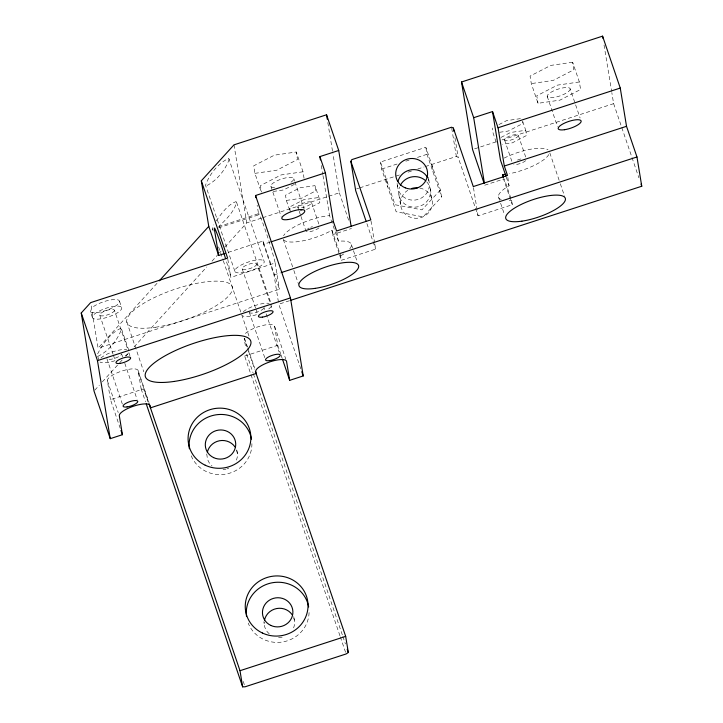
<?xml version="1.0" encoding="UTF-8"?>
<svg xmlns="http://www.w3.org/2000/svg" width="723" height="723" viewBox="0 0 723 723"><rect width="100%" height="100%" fill="white"/><g stroke="black" fill="none" stroke-linecap="round" stroke-linejoin="round"><path stroke-width="0.54" stroke-dasharray="3.62 2.71" d="M90.465 311.848L91.731 307.971A15.481 4.492 -18.8 0 1 113.719 299.566A15.481 4.492 -18.8 0 1 114.849 306.444A15.481 4.492 -18.8 0 1 92.463 312.463L91.062 312.571L90.465 311.848L92.363 317.424M234.803 271.134L205.531 185.205C209.372 174.27 218.21 163.344 228.685 158.346L264.211 261.572A15.481 4.492 -18.8 0 1 242.792 272.634A15.481 4.492 -18.8 0 1 241.518 264.853A15.481 4.492 -18.8 0 1 264.211 261.572M229.281 159.06C225.44 169.995 216.602 180.922 206.127 185.919L205.531 185.205M97.623 353.927C102.829 343.823 110.366 332.996 120.931 328.278L121.527 329.01C117.587 340.135 108.676 351.152 98.012 356.294L97.406 355.562M213.186 231.035L212.463 228.92L213.71 224.862M216.069 220.931C221.6 213.755 227.212 204.88 235.987 201.636L236.593 202.359C234.026 212.011 226.073 219.394 219.141 226.227M92.246 312.399L98.102 348.17L157.768 282.494M94.767 390.185L99.304 385.187M102.332 381.861L118.97 363.552M119.72 362.72L122.747 359.385M125.775 356.059L128.793 352.725A15.716 4.564 -18.8 0 1 125.278 355.942M134.089 346.904L206.688 266.995M211.984 261.175L218.789 253.683M219.539 252.851L221.057 251.179M224.835 247.022L246.769 222.883L261.663 218.048M440.397 189.995L421.97 209.851L395.029 204.736L380.479 162.024L425.847 147.284L440.397 189.995L441.545 197.008L423.118 216.864L396.177 211.749L381.627 169.046L380.479 162.024M339.955 635.797L244.645 356.05L246.832 354.604L253.014 372.752M374.731 243.714L375.617 249.137L341.383 260.262L340.66 255.834L331.929 230.203L329.037 231.785A31.441 9.128 -18.8 0 1 283.398 239.548M340.66 255.834L340.913 255.689A31.441 9.128 -18.8 0 0 343.723 253.954M507.853 177.497L508.938 185.838A31.441 9.128 -18.8 0 0 501.283 199.629M294.378 184.374L283.552 189.959L271.505 191.703M306.48 209.562L319.828 202.675L318.979 197.478L314.948 185.648L299.801 187.835L285.504 195.219L286.353 200.416L290.384 212.246L289.534 207.049L303.832 199.665L318.979 197.478M498.933 124.582L506.561 120.642L520.632 118.608M501.057 137.388L510.592 132.472L525.738 130.285L526.588 135.472L512.291 142.856L502.557 144.266M381.627 169.046L397.451 163.904M405.892 161.157L409.055 160.126M417.496 157.388L426.995 154.297L425.847 147.284M218.554 226.67L258.671 213.628M218.599 227.844L258.717 214.803L257.135 205.151M262.72 217.695L327.618 196.602M328.685 196.258L339.322 192.806L332.942 153.791M474.586 148.848L496.647 141.672M502.006 139.928L613.628 103.651L611.821 92.589M356.593 188.893L358.744 188.197M359.81 187.844L399.503 174.948M408.079 172.164L412.372 170.764M417.731 169.019L424.166 166.932M425.241 166.579L456.349 156.475L458.147 157.325L478.075 215.834L512.309 204.708L511.586 200.28L504.311 178.924M228.179 252.372L263.018 241.048L279.43 289.236L98.102 348.17M278.427 302.033L273.99 274.939L263.543 244.275L269.896 242.214M339.204 253.854L332.652 234.632L351.486 228.504M484.735 185.205L503.579 179.078L512.309 204.708M226.579 261.853A26.597 1.238 72 0 1 230.791 277.406L275.138 262.991A26.597 1.238 72 0 0 265.657 231.179A26.597 1.238 72 0 0 258.717 214.803M273.99 274.939L280.434 272.851M289.525 300.714L278.78 304.202L301.066 369.607M120.244 428.332L110.483 399.656L143.561 388.902L147.926 401.717M244.645 356.05L277.731 345.296L274.623 326.353A16.204 4.709 -18.8 0 0 260.479 326.037A16.204 4.709 -18.8 0 0 244.166 334.966M572.652 62.241L550.745 65.413L530.076 76.087L531.306 83.588L538.02 103.308L559.927 100.145L580.596 89.471L579.367 81.961L572.652 62.241L573.881 69.751L553.212 80.425L531.306 83.588M579.367 81.961L557.469 85.124L536.791 95.797L538.02 103.308M304.049 178.22L303 171.785L296.258 152.011L274.36 155.174L253.683 165.847L254.912 173.348L261.292 192.083M499.611 132.282L508.26 131.026L522.557 123.642L522.223 121.572M254.912 173.348L276.819 170.185L297.487 159.512L296.258 152.011M303 171.785L281.093 174.948L260.416 185.621L261.473 192.056M286.353 200.416L301.5 198.229L315.797 190.845L314.948 185.648M300.117 210.836L302.286 210.52M349.706 248.884A31.441 9.128 -18.8 0 0 338.545 241.22L329.543 215.626L326.453 215.987A31.441 9.128 -18.8 0 0 283.579 235.752M511.586 200.28L511.315 200.316A31.441 9.128 -18.8 0 1 509.236 200.452M110.483 399.656L107.375 380.705A16.204 4.709 -18.8 0 1 121.997 371.007A16.204 4.709 -18.8 0 1 138.165 370.7L141.148 388.947L143.561 388.902M212.463 228.92L213.068 229.643M613.628 103.651L638.879 177.768M570.185 88.902A12.092 3.507 -18.8 0 1 553.447 97.542A12.092 3.507 -18.8 0 1 552.453 91.46A12.092 3.507 -18.8 0 1 570.185 88.902L580.09 117.985M547.212 96.367L557.469 126.489M549.805 152.896L559.973 182.729M560.334 183.796L564.69 196.575M522.72 121.41L525.738 130.285M518.337 135.427A7.257 2.106 -18.8 0 1 508.296 140.605A7.257 2.106 -18.8 0 1 507.7 136.963A7.257 2.106 -18.8 0 1 518.337 135.427L525.766 157.225M504.555 139.901L511.974 161.699M496.141 142.088L493.113 133.213L492.264 128.025M506.281 177.153L509.191 185.703M498.445 196.873L500.253 202.187M500.614 203.244L504.591 214.93M426.995 154.297L441.545 197.008M366.913 223.606L375.617 249.137M339.322 192.806L348.983 221.157M351.414 244.654L357.198 261.654M339.566 254.921L341.383 260.262M311.568 202.621L319.702 226.498M293.809 178.717L294.514 180.795M294.867 181.834L304.076 208.839M297.786 207.103L298.852 210.212M299.205 211.252L300.614 215.409M300.967 216.439L305.919 230.98M270.836 186.191L281.093 216.313M283.308 239.512L293.475 269.336M293.836 270.402L298.554 284.256M236.593 202.359L271.559 305.007M256.855 263.967A7.736 2.25 -18.8 0 1 246.145 269.489A7.736 2.25 -18.8 0 1 245.513 265.603A7.736 2.25 -18.8 0 1 256.855 263.967L270.203 303.136M270.565 304.193L272.363 309.489M274.623 326.353L285.838 359.277M277.731 345.296L280.623 353.791M280.985 354.857L282.069 358.039M263.985 307.474L264.699 309.589M266.145 313.827L279.132 351.938M242.151 268.739L255.499 307.917M255.861 308.974L257.659 314.27M249.281 312.255L264.79 357.777M218.599 246.923L222.928 259.638M223.29 260.696L249.11 336.412M244.564 338.481L247.456 346.977M247.817 348.043L254.695 368.215M247.076 346.959L244.184 338.463L245.775 348.143M248.522 351.206L254.677 369.263M253.375 373.818L342.503 635.418M342.865 636.484L345.413 643.967M340.316 636.873L345.775 652.887M126.769 321.852L143.796 371.821M119.53 301.292L121.771 307.871A15.481 4.492 -18.8 0 1 100.352 318.924A15.481 4.492 -18.8 0 1 99.078 311.143A15.481 4.492 -18.8 0 1 121.771 307.871M138.165 370.7L149.019 402.566M138.509 372.806L148.64 402.548M243.235 681.464L244.329 684.672M121.527 329.01L129.128 351.297M114.424 310.257A7.736 2.25 -18.8 0 1 103.714 315.788A7.736 2.25 -18.8 0 1 103.073 311.893A7.736 2.25 -18.8 0 1 114.424 310.257L127.402 348.369M128.848 352.607L129.932 355.779M141.148 388.947L145.513 401.762M121.545 353.764L122.63 356.936M124.79 363.289L137.054 399.286M99.72 315.038L113.059 354.207M113.421 355.264L115.228 360.56M122.35 404.067L106.841 358.545A7.736 2.25 -18.8 0 0 113.601 358.689A7.736 2.25 -18.8 0 0 121.392 354.424M107.375 380.705L118.229 412.571M97.713 356.466L98.952 360.099M604.03 45.007L611.64 91.478M473.466 187.655L478.075 215.834M454.948 137.822L458.147 157.325M451.73 128.296L456.349 156.475M431.884 165.025L433.032 172.038M428.387 177.379L429.299 182.937M430.284 188.893L432.11 200.018M397.072 183.479L397.614 186.814M398.933 194.894L400.75 206.019M386.525 179.765L387.673 186.778M370.998 220.958L374.55 242.63M327.826 122.576L332.752 152.67M336.755 232.02L338.274 241.247M321.337 165.513L322.792 174.415M322.973 175.535L329.543 215.626M331.929 230.203L332.652 234.632M275.138 262.991L279.43 289.236M263.018 241.048L263.543 244.275M233.99 144.853L246.769 222.883M293.737 616.611L294.595 621.87M227.808 259.177L230.791 277.406M236.746 449.878L237.433 454.08M263.859 621.717L264.202 623.813M206.697 453.927L207.04 456.032A15.237 14.559 -9.3 0 0 212.056 466.028M91.188 305.946L91.55 308.152M298.879 207.853A7.257 2.106 -18.8 0 1 303.145 203.172A7.257 2.106 -18.8 0 1 311.523 203.018A7.257 2.106 -18.8 0 1 301.536 207.799M318.951 227.844A7.257 2.106 -18.8 0 1 312.255 231.116A7.257 2.106 -18.8 0 1 306.245 231.441M307.7 228.829A7.257 2.106 -18.8 0 1 309.073 228.034M310.7 227.284A7.257 2.106 -18.8 0 1 312.472 226.633M236.71 450.357A15.237 14.559 -9.3 0 1 235.797 461.491M228.784 468.124A15.237 14.559 -9.3 0 1 226.941 468.856M225.983 469.137A15.237 14.559 -9.3 0 1 223.036 469.607M293.872 618.138A15.237 14.559 -9.3 0 1 292.96 629.281M282.169 637.144A15.237 14.559 -9.3 0 1 276.24 637.153M269.218 633.818A15.237 14.559 -9.3 0 1 264.229 621.907M263.823 308.134A7.736 2.25 -18.8 0 1 256.999 312.11A7.736 2.25 -18.8 0 1 249.625 312.752M271.252 306.353A15.716 4.564 -18.8 0 1 267.718 309.652M256.403 314.731A15.716 4.564 -18.8 0 1 242.395 315.725M243.326 311.785A15.716 4.564 -18.8 0 1 269.191 303.38M114.939 360.714A15.716 4.564 -18.8 0 1 99.964 362.024M100.886 358.075A15.716 4.564 -18.8 0 1 126.751 349.67M309.073 612.553A31.441 30.05 -9.3 0 1 282.82 641.925A31.441 30.05 -9.3 0 1 248.197 623.081M251.911 443.642A31.441 30.05 -9.3 0 1 225.657 474.134A31.441 30.05 -9.3 0 1 190.646 454.234M525.72 160.651A7.257 2.106 -18.8 0 1 513.782 164.528M517.46 160.081A7.257 2.106 -18.8 0 1 521.03 158.924M548.811 154.523A31.441 9.128 -18.8 0 1 509.525 173.683M504.184 158.066A31.441 9.128 -18.8 0 1 548.034 149.806M274.604 187.573A12.092 3.507 -18.8 0 1 273.791 182.612A12.092 3.507 -18.8 0 1 290.04 177.334A12.092 3.507 -18.8 0 1 290.854 182.295M426.733 181.807A15.96 15.255 -9.3 0 1 417.514 206.868A15.96 15.255 -9.3 0 1 399.584 187.004M428.414 179.367A15.96 15.255 -9.3 0 1 415.255 200.027A15.96 15.255 -9.3 0 1 397.65 183.136M419.747 188.034A15.96 15.255 -9.3 0 1 430.637 209.751A15.96 15.255 -9.3 0 1 405.766 214.514A15.96 15.255 -9.3 0 1 407.745 190.33M155.481 327.248A55.617 16.15 -18.8 0 0 232.454 287.51A55.617 16.15 -18.8 0 0 150.899 299.295A55.617 16.15 -18.8 0 0 155.481 327.248"/><path stroke-width="1.08" d="M366.19 221.473L355.68 190.628L350.89 161.365L351.803 159.629L451.559 127.212L453.348 128.061L473.285 186.57L507.519 175.445L504.311 166.028L498.048 127.781L492.526 111.577L473.682 117.695L484.374 182.991M338.716 150.474L319.873 156.602L325.395 172.806L255.553 195.508L290.447 297.912L303.226 375.942L289.67 380.343L286.561 361.401A16.204 4.709 -18.8 0 0 270.402 361.699A16.204 4.709 -18.8 0 0 255.779 371.405L256.123 373.511L150.447 407.853L150.104 405.748A16.204 4.709 -18.8 0 0 133.936 406.055A16.204 4.709 -18.8 0 0 119.313 415.752L122.422 434.704L110.239 438.662L94.008 391.016L81.238 312.987L90.646 302.63L227.637 258.111L201.31 180.822L233.99 144.853L326.552 114.776L338.716 150.474L351.125 226.281M159.286 280.831L208.766 226.371L201.31 180.822M255.4 371.387L345.675 636.367L348.323 652.508L346.136 653.954L245.052 686.805L242.639 686.85L146.245 403.895M484.021 183.1L472.571 149.498L461.518 81.997L602.575 36.15L620.262 88.061L626.525 126.308L636.972 156.972L641.762 186.236L290.592 300.361M498.048 127.781L620.262 88.061M208.766 226.371L218.671 255.463L225.007 253.402M270.953 241.871L333.384 221.581L325.395 172.806M504.311 166.028L626.525 126.308M281.509 272.499L636.972 156.972M110.239 438.662L97.469 360.632L290.447 297.912M242.639 686.85L240 670.709L345.675 636.367M503.398 177.975L502.856 174.65L505.937 174.288M641.048 184.121L641.762 186.236M505.919 176.087L500.461 160.072L492.526 111.577M502.856 174.65L503.579 176.792M461.518 81.997L473.682 117.695M350.89 161.365L370.827 219.873L336.593 230.999L333.384 221.581M301.78 371.721L303.226 375.942M282.431 359.105L289.67 380.343M347.23 649.299L348.323 652.508M149.001 403.606L240 670.709M81.238 312.987L97.469 360.632M120.976 430.456L122.422 434.704M602.575 36.15L602.937 38.364M453.348 128.061L453.881 131.315M326.552 114.776L327.275 119.232M319.873 156.602L320.425 159.937M255.553 195.508L255.906 197.65M218.671 255.463L214.379 229.218A26.597 1.238 72 0 1 225.594 258.671M207.356 452.227A15.237 14.559 -9.3 0 1 219.467 440.759A15.237 14.559 -9.3 0 1 235.002 446.941M264.519 620.018A15.237 14.559 -9.3 0 1 276.629 608.549A15.237 14.559 -9.3 0 1 292.164 614.731M246.525 616.556A31.441 30.05 -9.3 0 1 273.122 582.621A31.441 30.05 -9.3 0 1 308.658 606.968M189.363 448.766A31.441 30.05 -9.3 0 1 215.96 414.83A31.441 30.05 -9.3 0 1 251.496 439.177M400.406 185.16A15.96 15.255 -9.3 0 1 425.278 180.398M398.012 181.319A15.96 15.255 -9.3 0 1 411.667 169.724A15.96 15.255 -9.3 0 1 427.636 177.695M411.504 188.558A15.96 15.255 -9.3 0 1 417.686 187.772M262.386 633.005A31.441 30.05 -9.3 0 0 307.998 604.003A31.441 30.05 -9.3 0 0 259.539 581.012A31.441 30.05 -9.3 0 0 262.386 633.005M205.224 465.214A31.441 30.05 -9.3 0 0 250.836 436.213A31.441 30.05 -9.3 0 0 202.377 413.222A31.441 30.05 -9.3 0 0 205.224 465.214M213.601 457.614A15.237 14.559 -9.3 0 0 235.707 443.561A15.237 14.559 -9.3 0 0 212.228 432.417A15.237 14.559 -9.3 0 0 213.601 457.614M270.764 625.404A15.237 14.559 -9.3 0 0 292.878 611.351A15.237 14.559 -9.3 0 0 269.39 600.207A15.237 14.559 -9.3 0 0 270.764 625.404M173.954 381.464A55.617 16.15 -18.8 0 0 250.917 341.726A55.617 16.15 -18.8 0 0 169.372 353.502A55.617 16.15 -18.8 0 0 173.954 381.464M127.067 406.932A7.736 2.25 -18.8 0 0 137.777 401.41A7.736 2.25 -18.8 0 0 126.426 403.045A7.736 2.25 -18.8 0 0 127.067 406.932M119.946 363.425A7.736 2.25 -18.8 0 0 130.655 357.903A7.736 2.25 -18.8 0 0 119.304 359.539A7.736 2.25 -18.8 0 0 119.946 363.425M262.377 317.135A7.736 2.25 -18.8 0 0 273.086 311.604A7.736 2.25 -18.8 0 0 261.744 313.249A7.736 2.25 -18.8 0 0 262.377 317.135M269.507 360.641A7.736 2.25 -18.8 0 0 280.217 355.11A7.736 2.25 -18.8 0 0 268.866 356.755A7.736 2.25 -18.8 0 0 269.507 360.641M521.907 221.166A31.441 9.128 -18.8 0 0 565.413 198.708A31.441 9.128 -18.8 0 0 519.322 205.368A31.441 9.128 -18.8 0 0 521.907 221.166M315.147 288.369A31.441 9.128 -18.8 0 0 358.653 265.901A31.441 9.128 -18.8 0 0 312.553 272.562A31.441 9.128 -18.8 0 0 315.147 288.369M288.043 219.557A12.092 3.507 -18.8 0 0 304.781 210.917A12.092 3.507 -18.8 0 0 287.049 213.484A12.092 3.507 -18.8 0 0 288.043 219.557M564.419 129.733A12.092 3.507 -18.8 0 0 581.156 121.103A12.092 3.507 -18.8 0 0 563.425 123.66A12.092 3.507 -18.8 0 0 564.419 129.733M405.269 187.844A15.96 15.255 -9.3 0 0 427.483 171.821A15.96 15.255 -9.3 0 0 402.169 161.6A15.96 15.255 -9.3 0 0 405.269 187.844"/></g></svg>
